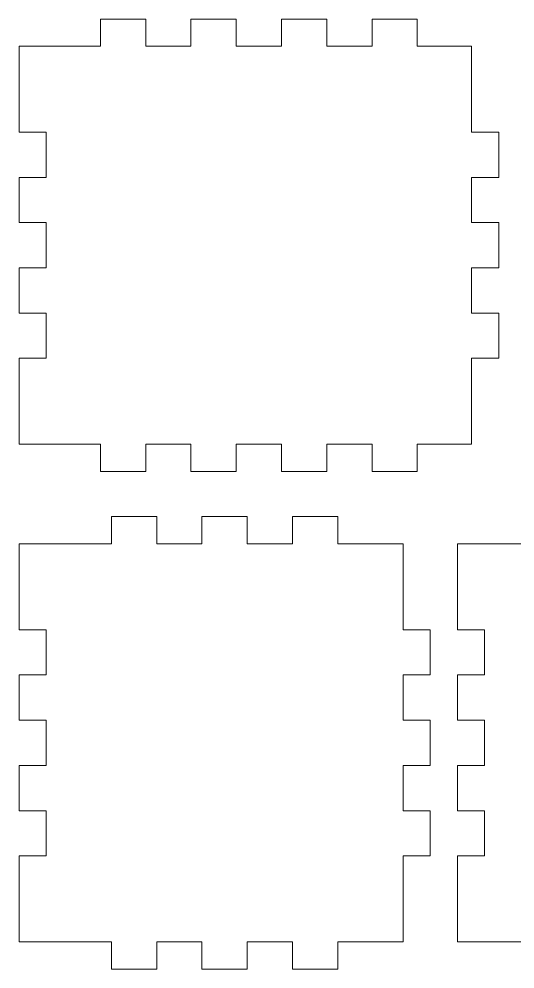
# Model space of a CAD drawing. Header units: centimetres. Extents: x -16 to 372, y -89 to 17.
# Drawn here: x 317.46 to 322.94, y -58.94 to -48.44 of the extents above; entities that cross this region are included whole.
import ezdxf

# ---------------------------------------------------------------- set-up
doc = ezdxf.new("R2010")
doc.units = ezdxf.units.CM
doc.header["$MEASUREMENT"] = 0
doc.layers.add('Capa 1', color=7, linetype='Continuous')

msp = doc.modelspace()

# ---------------------------------------------------------------- linework, layer by layer
at = {"layer": 'Capa 1', "color": 5, "lineweight": 9}
for points, knots in [([(317.46413, -53.14233), (317.46413, -53.14233), (318.11413, -53.14233), (318.11413, -53.14233), (318.11413, -53.14233), (318.11413, -53.14233), (318.36413, -53.14233), (318.36413, -53.14233), (318.36413, -53.14233), (318.36413, -53.14233), (318.36413, -53.44233), (318.36413, -53.44233), (318.36413, -53.44233), (318.36413, -53.44233), (318.86413, -53.44233), (318.86413, -53.44233), (318.86413, -53.44233), (318.86413, -53.44233), (318.86413, -53.14233), (318.86413, -53.14233), (318.86413, -53.14233), (318.86413, -53.14233), (319.11413, -53.14233), (319.11413, -53.14233), (319.11413, -53.14233), (319.11413, -53.14233), (319.36413, -53.14233), (319.36413, -53.14233), (319.36413, -53.14233), (319.36413, -53.14233), (319.36413, -53.44233), (319.36413, -53.44233), (319.36413, -53.44233), (319.36413, -53.44233), (319.86413, -53.44233), (319.86413, -53.44233), (319.86413, -53.44233), (319.86413, -53.44233), (319.86413, -53.14233), (319.86413, -53.14233), (319.86413, -53.14233), (319.86413, -53.14233), (320.11413, -53.14233), (320.11413, -53.14233), (320.11413, -53.14233), (320.11413, -53.14233), (320.36413, -53.14233), (320.36413, -53.14233), (320.36413, -53.14233), (320.36413, -53.14233), (320.36413, -53.44233), (320.36413, -53.44233), (320.36413, -53.44233), (320.36413, -53.44233), (320.86413, -53.44233), (320.86413, -53.44233), (320.86413, -53.44233), (320.86413, -53.44233), (320.86413, -53.14233), (320.86413, -53.14233), (320.86413, -53.14233), (320.86413, -53.14233), (321.11413, -53.14233), (321.11413, -53.14233), (321.11413, -53.14233), (321.11413, -53.14233), (321.36413, -53.14233), (321.36413, -53.14233), (321.36413, -53.14233), (321.36413, -53.14233), (321.36413, -53.44233), (321.36413, -53.44233), (321.36413, -53.44233), (321.36413, -53.44233), (321.86413, -53.44233), (321.86413, -53.44233), (321.86413, -53.44233), (321.86413, -53.44233), (321.86413, -53.14233), (321.86413, -53.14233), (321.86413, -53.14233), (321.86413, -53.14233), (322.11413, -53.14233), (322.11413, -53.14233), (322.11413, -53.14233), (322.11413, -53.14233), (322.46413, -53.14233), (322.46413, -53.14233), (322.46413, -53.14233), (322.46413, -53.14233), (322.46413, -52.44233), (322.46413, -52.44233), (322.46413, -52.44233), (322.46413, -52.44233), (322.46413, -52.19233), (322.46413, -52.19233), (322.46413, -52.19233), (322.46413, -52.19233), (322.76413, -52.19233), (322.76413, -52.19233), (322.76413, -52.19233), (322.76413, -52.19233), (322.76413, -51.69233), (322.76413, -51.69233), (322.76413, -51.69233), (322.76413, -51.69233), (322.46413, -51.69233), (322.46413, -51.69233), (322.46413, -51.69233), (322.46413, -51.69233), (322.46413, -51.44233), (322.46413, -51.44233), (322.46413, -51.44233), (322.46413, -51.44233), (322.46413, -51.19233), (322.46413, -51.19233), (322.46413, -51.19233), (322.46413, -51.19233), (322.76413, -51.19233), (322.76413, -51.19233), (322.76413, -51.19233), (322.76413, -51.19233), (322.76413, -50.69233), (322.76413, -50.69233), (322.76413, -50.69233), (322.76413, -50.69233), (322.46413, -50.69233), (322.46413, -50.69233), (322.46413, -50.69233), (322.46413, -50.69233), (322.46413, -50.44233), (322.46413, -50.44233), (322.46413, -50.44233), (322.46413, -50.44233), (322.46413, -50.19233), (322.46413, -50.19233), (322.46413, -50.19233), (322.46413, -50.19233), (322.76413, -50.19233), (322.76413, -50.19233), (322.76413, -50.19233), (322.76413, -50.19233), (322.76413, -49.69233), (322.76413, -49.69233), (322.76413, -49.69233), (322.76413, -49.69233), (322.46413, -49.69233), (322.46413, -49.69233), (322.46413, -49.69233), (322.46413, -49.69233), (322.46413, -49.44233), (322.46413, -49.44233), (322.46413, -49.44233), (322.46413, -49.44233), (322.46413, -48.74233), (322.46413, -48.74233), (322.46413, -48.74233), (322.46413, -48.74233), (322.11413, -48.74233), (322.11413, -48.74233), (322.11413, -48.74233), (322.11413, -48.74233), (321.86413, -48.74233), (321.86413, -48.74233), (321.86413, -48.74233), (321.86413, -48.74233), (321.86413, -48.44233), (321.86413, -48.44233), (321.86413, -48.44233), (321.86413, -48.44233), (321.36413, -48.44233), (321.36413, -48.44233), (321.36413, -48.44233), (321.36413, -48.44233), (321.36413, -48.74233), (321.36413, -48.74233), (321.36413, -48.74233), (321.36413, -48.74233), (321.11413, -48.74233), (321.11413, -48.74233), (321.11413, -48.74233), (321.11413, -48.74233), (320.86413, -48.74233), (320.86413, -48.74233), (320.86413, -48.74233), (320.86413, -48.74233), (320.86413, -48.44233), (320.86413, -48.44233), (320.86413, -48.44233), (320.86413, -48.44233), (320.36413, -48.44233), (320.36413, -48.44233), (320.36413, -48.44233), (320.36413, -48.44233), (320.36413, -48.74233), (320.36413, -48.74233), (320.36413, -48.74233), (320.36413, -48.74233), (320.11413, -48.74233), (320.11413, -48.74233), (320.11413, -48.74233), (320.11413, -48.74233), (319.86413, -48.74233), (319.86413, -48.74233), (319.86413, -48.74233), (319.86413, -48.74233), (319.86413, -48.44233), (319.86413, -48.44233), (319.86413, -48.44233), (319.86413, -48.44233), (319.36413, -48.44233), (319.36413, -48.44233), (319.36413, -48.44233), (319.36413, -48.44233), (319.36413, -48.74233), (319.36413, -48.74233), (319.36413, -48.74233), (319.36413, -48.74233), (319.11413, -48.74233), (319.11413, -48.74233), (319.11413, -48.74233), (319.11413, -48.74233), (318.86413, -48.74233), (318.86413, -48.74233), (318.86413, -48.74233), (318.86413, -48.74233), (318.86413, -48.44233), (318.86413, -48.44233), (318.86413, -48.44233), (318.86413, -48.44233), (318.36413, -48.44233), (318.36413, -48.44233), (318.36413, -48.44233), (318.36413, -48.44233), (318.36413, -48.74233), (318.36413, -48.74233), (318.36413, -48.74233), (318.36413, -48.74233), (318.11413, -48.74233), (318.11413, -48.74233), (318.11413, -48.74233), (318.11413, -48.74233), (317.46413, -48.74233), (317.46413, -48.74233), (317.46413, -48.74233), (317.46413, -48.74233), (317.46413, -49.44233), (317.46413, -49.44233), (317.46413, -49.44233), (317.46413, -49.44233), (317.46413, -49.69233), (317.46413, -49.69233), (317.46413, -49.69233), (317.46413, -49.69233), (317.76413, -49.69233), (317.76413, -49.69233), (317.76413, -49.69233), (317.76413, -49.69233), (317.76413, -50.19233), (317.76413, -50.19233), (317.76413, -50.19233), (317.76413, -50.19233), (317.46413, -50.19233), (317.46413, -50.19233), (317.46413, -50.19233), (317.46413, -50.19233), (317.46413, -50.44233), (317.46413, -50.44233), (317.46413, -50.44233), (317.46413, -50.44233), (317.46413, -50.69233), (317.46413, -50.69233), (317.46413, -50.69233), (317.46413, -50.69233), (317.76413, -50.69233), (317.76413, -50.69233), (317.76413, -50.69233), (317.76413, -50.69233), (317.76413, -51.19233), (317.76413, -51.19233), (317.76413, -51.19233), (317.76413, -51.19233), (317.46413, -51.19233), (317.46413, -51.19233), (317.46413, -51.19233), (317.46413, -51.19233), (317.46413, -51.44233), (317.46413, -51.44233), (317.46413, -51.44233), (317.46413, -51.44233), (317.46413, -51.69233), (317.46413, -51.69233), (317.46413, -51.69233), (317.46413, -51.69233), (317.76413, -51.69233), (317.76413, -51.69233), (317.76413, -51.69233), (317.76413, -51.69233), (317.76413, -52.19233), (317.76413, -52.19233), (317.76413, -52.19233), (317.76413, -52.19233), (317.46413, -52.19233), (317.46413, -52.19233), (317.46413, -52.19233), (317.46413, -52.19233), (317.46413, -52.44233), (317.46413, -52.44233), (317.46413, -52.44233), (317.46413, -52.44233), (317.46413, -53.14233), (317.46413, -53.14233)], [0, 0, 0, 0, 0.01265823, 0.01265823, 0.01265823, 0.01265823, 0.02531646, 0.02531646, 0.02531646, 0.02531646, 0.03797468, 0.03797468, 0.03797468, 0.03797468, 0.05063291, 0.05063291, 0.05063291, 0.05063291, 0.06329114, 0.06329114, 0.06329114, 0.06329114, 0.07594937, 0.07594937, 0.07594937, 0.07594937, 0.08860759, 0.08860759, 0.08860759, 0.08860759, 0.10126582, 0.10126582, 0.10126582, 0.10126582, 0.11392405, 0.11392405, 0.11392405, 0.11392405, 0.12658228, 0.12658228, 0.12658228, 0.12658228, 0.13924051, 0.13924051, 0.13924051, 0.13924051, 0.15189873, 0.15189873, 0.15189873, 0.15189873, 0.16455696, 0.16455696, 0.16455696, 0.16455696, 0.17721519, 0.17721519, 0.17721519, 0.17721519, 0.18987342, 0.18987342, 0.18987342, 0.18987342, 0.20253165, 0.20253165, 0.20253165, 0.20253165, 0.21518987, 0.21518987, 0.21518987, 0.21518987, 0.2278481, 0.2278481, 0.2278481, 0.2278481, 0.24050633, 0.24050633, 0.24050633, 0.24050633, 0.25316456, 0.25316456, 0.25316456, 0.25316456, 0.26582278, 0.26582278, 0.26582278, 0.26582278, 0.27848101, 0.27848101, 0.27848101, 0.27848101, 0.29113924, 0.29113924, 0.29113924, 0.29113924, 0.30379747, 0.30379747, 0.30379747, 0.30379747, 0.3164557, 0.3164557, 0.3164557, 0.3164557, 0.32911392, 0.32911392, 0.32911392, 0.32911392, 0.34177215, 0.34177215, 0.34177215, 0.34177215, 0.35443038, 0.35443038, 0.35443038, 0.35443038, 0.36708861, 0.36708861, 0.36708861, 0.36708861, 0.37974684, 0.37974684, 0.37974684, 0.37974684, 0.39240506, 0.39240506, 0.39240506, 0.39240506, 0.40506329, 0.40506329, 0.40506329, 0.40506329, 0.41772152, 0.41772152, 0.41772152, 0.41772152, 0.43037975, 0.43037975, 0.43037975, 0.43037975, 0.44303797, 0.44303797, 0.44303797, 0.44303797, 0.4556962, 0.4556962, 0.4556962, 0.4556962, 0.46835443, 0.46835443, 0.46835443, 0.46835443, 0.48101266, 0.48101266, 0.48101266, 0.48101266, 0.49367089, 0.49367089, 0.49367089, 0.49367089, 0.50632911, 0.50632911, 0.50632911, 0.50632911, 0.51898734, 0.51898734, 0.51898734, 0.51898734, 0.53164557, 0.53164557, 0.53164557, 0.53164557, 0.5443038, 0.5443038, 0.5443038, 0.5443038, 0.55696203, 0.55696203, 0.55696203, 0.55696203, 0.56962025, 0.56962025, 0.56962025, 0.56962025, 0.58227848, 0.58227848, 0.58227848, 0.58227848, 0.59493671, 0.59493671, 0.59493671, 0.59493671, 0.60759494, 0.60759494, 0.60759494, 0.60759494, 0.62025316, 0.62025316, 0.62025316, 0.62025316, 0.63291139, 0.63291139, 0.63291139, 0.63291139, 0.64556962, 0.64556962, 0.64556962, 0.64556962, 0.65822785, 0.65822785, 0.65822785, 0.65822785, 0.67088608, 0.67088608, 0.67088608, 0.67088608, 0.6835443, 0.6835443, 0.6835443, 0.6835443, 0.69620253, 0.69620253, 0.69620253, 0.69620253, 0.70886076, 0.70886076, 0.70886076, 0.70886076, 0.72151899, 0.72151899, 0.72151899, 0.72151899, 0.73417722, 0.73417722, 0.73417722, 0.73417722, 0.74683544, 0.74683544, 0.74683544, 0.74683544, 0.75949367, 0.75949367, 0.75949367, 0.75949367, 0.7721519, 0.7721519, 0.7721519, 0.7721519, 0.78481013, 0.78481013, 0.78481013, 0.78481013, 0.79746835, 0.79746835, 0.79746835, 0.79746835, 0.81012658, 0.81012658, 0.81012658, 0.81012658, 0.82278481, 0.82278481, 0.82278481, 0.82278481, 0.83544304, 0.83544304, 0.83544304, 0.83544304, 0.84810127, 0.84810127, 0.84810127, 0.84810127, 0.86075949, 0.86075949, 0.86075949, 0.86075949, 0.87341772, 0.87341772, 0.87341772, 0.87341772, 0.88607595, 0.88607595, 0.88607595, 0.88607595, 0.89873418, 0.89873418, 0.89873418, 0.89873418, 0.91139241, 0.91139241, 0.91139241, 0.91139241, 0.92405063, 0.92405063, 0.92405063, 0.92405063, 0.93670886, 0.93670886, 0.93670886, 0.93670886, 0.94936709, 0.94936709, 0.94936709, 0.94936709, 0.96202532, 0.96202532, 0.96202532, 0.96202532, 0.97468354, 0.97468354, 0.97468354, 0.97468354, 1, 1, 1, 1]), ([(317.46413, -58.64233), (317.46413, -58.64233), (318.23545, -58.64233), (318.23545, -58.64233), (318.23545, -58.64233), (318.23545, -58.64233), (318.48545, -58.64233), (318.48545, -58.64233), (318.48545, -58.64233), (318.48545, -58.64233), (318.48545, -58.94233), (318.48545, -58.94233), (318.48545, -58.94233), (318.48545, -58.94233), (318.98545, -58.94233), (318.98545, -58.94233), (318.98545, -58.94233), (318.98545, -58.94233), (318.98545, -58.64233), (318.98545, -58.64233), (318.98545, -58.64233), (318.98545, -58.64233), (319.23545, -58.64233), (319.23545, -58.64233), (319.23545, -58.64233), (319.23545, -58.64233), (319.48545, -58.64233), (319.48545, -58.64233), (319.48545, -58.64233), (319.48545, -58.64233), (319.48545, -58.94233), (319.48545, -58.94233), (319.48545, -58.94233), (319.48545, -58.94233), (319.98545, -58.94233), (319.98545, -58.94233), (319.98545, -58.94233), (319.98545, -58.94233), (319.98545, -58.64233), (319.98545, -58.64233), (319.98545, -58.64233), (319.98545, -58.64233), (320.23545, -58.64233), (320.23545, -58.64233), (320.23545, -58.64233), (320.23545, -58.64233), (320.48545, -58.64233), (320.48545, -58.64233), (320.48545, -58.64233), (320.48545, -58.64233), (320.48545, -58.94233), (320.48545, -58.94233), (320.48545, -58.94233), (320.48545, -58.94233), (320.98545, -58.94233), (320.98545, -58.94233), (320.98545, -58.94233), (320.98545, -58.94233), (320.98545, -58.64233), (320.98545, -58.64233), (320.98545, -58.64233), (320.98545, -58.64233), (321.23545, -58.64233), (321.23545, -58.64233), (321.23545, -58.64233), (321.23545, -58.64233), (321.70677, -58.64233), (321.70677, -58.64233), (321.70677, -58.64233), (321.70677, -58.64233), (321.70677, -57.94233), (321.70677, -57.94233), (321.70677, -57.94233), (321.70677, -57.94233), (321.70677, -57.69233), (321.70677, -57.69233), (321.70677, -57.69233), (321.70677, -57.69233), (322.00677, -57.69233), (322.00677, -57.69233), (322.00677, -57.69233), (322.00677, -57.69233), (322.00677, -57.19233), (322.00677, -57.19233), (322.00677, -57.19233), (322.00677, -57.19233), (321.70677, -57.19233), (321.70677, -57.19233), (321.70677, -57.19233), (321.70677, -57.19233), (321.70677, -56.94233), (321.70677, -56.94233), (321.70677, -56.94233), (321.70677, -56.94233), (321.70677, -56.69233), (321.70677, -56.69233), (321.70677, -56.69233), (321.70677, -56.69233), (322.00677, -56.69233), (322.00677, -56.69233), (322.00677, -56.69233), (322.00677, -56.69233), (322.00677, -56.19233), (322.00677, -56.19233), (322.00677, -56.19233), (322.00677, -56.19233), (321.70677, -56.19233), (321.70677, -56.19233), (321.70677, -56.19233), (321.70677, -56.19233), (321.70677, -55.94233), (321.70677, -55.94233), (321.70677, -55.94233), (321.70677, -55.94233), (321.70677, -55.69233), (321.70677, -55.69233), (321.70677, -55.69233), (321.70677, -55.69233), (322.00677, -55.69233), (322.00677, -55.69233), (322.00677, -55.69233), (322.00677, -55.69233), (322.00677, -55.19233), (322.00677, -55.19233), (322.00677, -55.19233), (322.00677, -55.19233), (321.70677, -55.19233), (321.70677, -55.19233), (321.70677, -55.19233), (321.70677, -55.19233), (321.70677, -54.94233), (321.70677, -54.94233), (321.70677, -54.94233), (321.70677, -54.94233), (321.70677, -54.24233), (321.70677, -54.24233), (321.70677, -54.24233), (321.70677, -54.24233), (321.23545, -54.24233), (321.23545, -54.24233), (321.23545, -54.24233), (321.23545, -54.24233), (320.98545, -54.24233), (320.98545, -54.24233), (320.98545, -54.24233), (320.98545, -54.24233), (320.98545, -53.94233), (320.98545, -53.94233), (320.98545, -53.94233), (320.98545, -53.94233), (320.48545, -53.94233), (320.48545, -53.94233), (320.48545, -53.94233), (320.48545, -53.94233), (320.48545, -54.24233), (320.48545, -54.24233), (320.48545, -54.24233), (320.48545, -54.24233), (320.23545, -54.24233), (320.23545, -54.24233), (320.23545, -54.24233), (320.23545, -54.24233), (319.98545, -54.24233), (319.98545, -54.24233), (319.98545, -54.24233), (319.98545, -54.24233), (319.98545, -53.94233), (319.98545, -53.94233), (319.98545, -53.94233), (319.98545, -53.94233), (319.48545, -53.94233), (319.48545, -53.94233), (319.48545, -53.94233), (319.48545, -53.94233), (319.48545, -54.24233), (319.48545, -54.24233), (319.48545, -54.24233), (319.48545, -54.24233), (319.23545, -54.24233), (319.23545, -54.24233), (319.23545, -54.24233), (319.23545, -54.24233), (318.98545, -54.24233), (318.98545, -54.24233), (318.98545, -54.24233), (318.98545, -54.24233), (318.98545, -53.94233), (318.98545, -53.94233), (318.98545, -53.94233), (318.98545, -53.94233), (318.48545, -53.94233), (318.48545, -53.94233), (318.48545, -53.94233), (318.48545, -53.94233), (318.48545, -54.24233), (318.48545, -54.24233), (318.48545, -54.24233), (318.48545, -54.24233), (318.23545, -54.24233), (318.23545, -54.24233), (318.23545, -54.24233), (318.23545, -54.24233), (317.46413, -54.24233), (317.46413, -54.24233), (317.46413, -54.24233), (317.46413, -54.24233), (317.46413, -54.94233), (317.46413, -54.94233), (317.46413, -54.94233), (317.46413, -54.94233), (317.46413, -55.19233), (317.46413, -55.19233), (317.46413, -55.19233), (317.46413, -55.19233), (317.76413, -55.19233), (317.76413, -55.19233), (317.76413, -55.19233), (317.76413, -55.19233), (317.76413, -55.69233), (317.76413, -55.69233), (317.76413, -55.69233), (317.76413, -55.69233), (317.46413, -55.69233), (317.46413, -55.69233), (317.46413, -55.69233), (317.46413, -55.69233), (317.46413, -55.94233), (317.46413, -55.94233), (317.46413, -55.94233), (317.46413, -55.94233), (317.46413, -56.19233), (317.46413, -56.19233), (317.46413, -56.19233), (317.46413, -56.19233), (317.76413, -56.19233), (317.76413, -56.19233), (317.76413, -56.19233), (317.76413, -56.19233), (317.76413, -56.69233), (317.76413, -56.69233), (317.76413, -56.69233), (317.76413, -56.69233), (317.46413, -56.69233), (317.46413, -56.69233), (317.46413, -56.69233), (317.46413, -56.69233), (317.46413, -56.94233), (317.46413, -56.94233), (317.46413, -56.94233), (317.46413, -56.94233), (317.46413, -57.19233), (317.46413, -57.19233), (317.46413, -57.19233), (317.46413, -57.19233), (317.76413, -57.19233), (317.76413, -57.19233), (317.76413, -57.19233), (317.76413, -57.19233), (317.76413, -57.69233), (317.76413, -57.69233), (317.76413, -57.69233), (317.76413, -57.69233), (317.46413, -57.69233), (317.46413, -57.69233), (317.46413, -57.69233), (317.46413, -57.69233), (317.46413, -57.94233), (317.46413, -57.94233), (317.46413, -57.94233), (317.46413, -57.94233), (317.46413, -58.64233), (317.46413, -58.64233)], [0, 0, 0, 0, 0.01449275, 0.01449275, 0.01449275, 0.01449275, 0.02898551, 0.02898551, 0.02898551, 0.02898551, 0.04347826, 0.04347826, 0.04347826, 0.04347826, 0.05797101, 0.05797101, 0.05797101, 0.05797101, 0.07246377, 0.07246377, 0.07246377, 0.07246377, 0.08695652, 0.08695652, 0.08695652, 0.08695652, 0.10144928, 0.10144928, 0.10144928, 0.10144928, 0.11594203, 0.11594203, 0.11594203, 0.11594203, 0.13043478, 0.13043478, 0.13043478, 0.13043478, 0.14492754, 0.14492754, 0.14492754, 0.14492754, 0.15942029, 0.15942029, 0.15942029, 0.15942029, 0.17391304, 0.17391304, 0.17391304, 0.17391304, 0.1884058, 0.1884058, 0.1884058, 0.1884058, 0.20289855, 0.20289855, 0.20289855, 0.20289855, 0.2173913, 0.2173913, 0.2173913, 0.2173913, 0.23188406, 0.23188406, 0.23188406, 0.23188406, 0.24637681, 0.24637681, 0.24637681, 0.24637681, 0.26086957, 0.26086957, 0.26086957, 0.26086957, 0.27536232, 0.27536232, 0.27536232, 0.27536232, 0.28985507, 0.28985507, 0.28985507, 0.28985507, 0.30434783, 0.30434783, 0.30434783, 0.30434783, 0.31884058, 0.31884058, 0.31884058, 0.31884058, 0.33333333, 0.33333333, 0.33333333, 0.33333333, 0.34782609, 0.34782609, 0.34782609, 0.34782609, 0.36231884, 0.36231884, 0.36231884, 0.36231884, 0.37681159, 0.37681159, 0.37681159, 0.37681159, 0.39130435, 0.39130435, 0.39130435, 0.39130435, 0.4057971, 0.4057971, 0.4057971, 0.4057971, 0.42028986, 0.42028986, 0.42028986, 0.42028986, 0.43478261, 0.43478261, 0.43478261, 0.43478261, 0.44927536, 0.44927536, 0.44927536, 0.44927536, 0.46376812, 0.46376812, 0.46376812, 0.46376812, 0.47826087, 0.47826087, 0.47826087, 0.47826087, 0.49275362, 0.49275362, 0.49275362, 0.49275362, 0.50724638, 0.50724638, 0.50724638, 0.50724638, 0.52173913, 0.52173913, 0.52173913, 0.52173913, 0.53623188, 0.53623188, 0.53623188, 0.53623188, 0.55072464, 0.55072464, 0.55072464, 0.55072464, 0.56521739, 0.56521739, 0.56521739, 0.56521739, 0.57971014, 0.57971014, 0.57971014, 0.57971014, 0.5942029, 0.5942029, 0.5942029, 0.5942029, 0.60869565, 0.60869565, 0.60869565, 0.60869565, 0.62318841, 0.62318841, 0.62318841, 0.62318841, 0.63768116, 0.63768116, 0.63768116, 0.63768116, 0.65217391, 0.65217391, 0.65217391, 0.65217391, 0.66666667, 0.66666667, 0.66666667, 0.66666667, 0.68115942, 0.68115942, 0.68115942, 0.68115942, 0.69565217, 0.69565217, 0.69565217, 0.69565217, 0.71014493, 0.71014493, 0.71014493, 0.71014493, 0.72463768, 0.72463768, 0.72463768, 0.72463768, 0.73913043, 0.73913043, 0.73913043, 0.73913043, 0.75362319, 0.75362319, 0.75362319, 0.75362319, 0.76811594, 0.76811594, 0.76811594, 0.76811594, 0.7826087, 0.7826087, 0.7826087, 0.7826087, 0.79710145, 0.79710145, 0.79710145, 0.79710145, 0.8115942, 0.8115942, 0.8115942, 0.8115942, 0.82608696, 0.82608696, 0.82608696, 0.82608696, 0.84057971, 0.84057971, 0.84057971, 0.84057971, 0.85507246, 0.85507246, 0.85507246, 0.85507246, 0.86956522, 0.86956522, 0.86956522, 0.86956522, 0.88405797, 0.88405797, 0.88405797, 0.88405797, 0.89855072, 0.89855072, 0.89855072, 0.89855072, 0.91304348, 0.91304348, 0.91304348, 0.91304348, 0.92753623, 0.92753623, 0.92753623, 0.92753623, 0.94202899, 0.94202899, 0.94202899, 0.94202899, 0.95652174, 0.95652174, 0.95652174, 0.95652174, 0.97101449, 0.97101449, 0.97101449, 0.97101449, 1, 1, 1, 1]), ([(322.30677, -58.64233), (322.30677, -58.64233), (322.95677, -58.64233), (322.95677, -58.64233), (322.95677, -58.64233), (322.95677, -58.64233), (323.20677, -58.64233), (323.20677, -58.64233), (323.20677, -58.64233), (323.20677, -58.64233), (323.20677, -58.94233), (323.20677, -58.94233), (323.20677, -58.94233), (323.20677, -58.94233), (323.70677, -58.94233), (323.70677, -58.94233), (323.70677, -58.94233), (323.70677, -58.94233), (323.70677, -58.64233), (323.70677, -58.64233), (323.70677, -58.64233), (323.70677, -58.64233), (323.95677, -58.64233), (323.95677, -58.64233), (323.95677, -58.64233), (323.95677, -58.64233), (324.20677, -58.64233), (324.20677, -58.64233), (324.20677, -58.64233), (324.20677, -58.64233), (324.20677, -58.94233), (324.20677, -58.94233), (324.20677, -58.94233), (324.20677, -58.94233), (324.70677, -58.94233), (324.70677, -58.94233), (324.70677, -58.94233), (324.70677, -58.94233), (324.70677, -58.64233), (324.70677, -58.64233), (324.70677, -58.64233), (324.70677, -58.64233), (324.95677, -58.64233), (324.95677, -58.64233), (324.95677, -58.64233), (324.95677, -58.64233), (325.20677, -58.64233), (325.20677, -58.64233), (325.20677, -58.64233), (325.20677, -58.64233), (325.20677, -58.94233), (325.20677, -58.94233), (325.20677, -58.94233), (325.20677, -58.94233), (325.70677, -58.94233), (325.70677, -58.94233), (325.70677, -58.94233), (325.70677, -58.94233), (325.70677, -58.64233), (325.70677, -58.64233), (325.70677, -58.64233), (325.70677, -58.64233), (325.95677, -58.64233), (325.95677, -58.64233), (325.95677, -58.64233), (325.95677, -58.64233), (326.20677, -58.64233), (326.20677, -58.64233), (326.20677, -58.64233), (326.20677, -58.64233), (326.20677, -58.94233), (326.20677, -58.94233), (326.20677, -58.94233), (326.20677, -58.94233), (326.70677, -58.94233), (326.70677, -58.94233), (326.70677, -58.94233), (326.70677, -58.94233), (326.70677, -58.64233), (326.70677, -58.64233), (326.70677, -58.64233), (326.70677, -58.64233), (326.95677, -58.64233), (326.95677, -58.64233), (326.95677, -58.64233), (326.95677, -58.64233), (327.30677, -58.64233), (327.30677, -58.64233), (327.30677, -58.64233), (327.30677, -58.64233), (327.30677, -57.94233), (327.30677, -57.94233), (327.30677, -57.94233), (327.30677, -57.94233), (327.30677, -57.69233), (327.30677, -57.69233), (327.30677, -57.69233), (327.30677, -57.69233), (327.60677, -57.69233), (327.60677, -57.69233), (327.60677, -57.69233), (327.60677, -57.69233), (327.60677, -57.19233), (327.60677, -57.19233), (327.60677, -57.19233), (327.60677, -57.19233), (327.30677, -57.19233), (327.30677, -57.19233), (327.30677, -57.19233), (327.30677, -57.19233), (327.30677, -56.94233), (327.30677, -56.94233), (327.30677, -56.94233), (327.30677, -56.94233), (327.30677, -56.69233), (327.30677, -56.69233), (327.30677, -56.69233), (327.30677, -56.69233), (327.60677, -56.69233), (327.60677, -56.69233), (327.60677, -56.69233), (327.60677, -56.69233), (327.60677, -56.19233), (327.60677, -56.19233), (327.60677, -56.19233), (327.60677, -56.19233), (327.30677, -56.19233), (327.30677, -56.19233), (327.30677, -56.19233), (327.30677, -56.19233), (327.30677, -55.94233), (327.30677, -55.94233), (327.30677, -55.94233), (327.30677, -55.94233), (327.30677, -55.69233), (327.30677, -55.69233), (327.30677, -55.69233), (327.30677, -55.69233), (327.60677, -55.69233), (327.60677, -55.69233), (327.60677, -55.69233), (327.60677, -55.69233), (327.60677, -55.19233), (327.60677, -55.19233), (327.60677, -55.19233), (327.60677, -55.19233), (327.30677, -55.19233), (327.30677, -55.19233), (327.30677, -55.19233), (327.30677, -55.19233), (327.30677, -54.94233), (327.30677, -54.94233), (327.30677, -54.94233), (327.30677, -54.94233), (327.30677, -54.24233), (327.30677, -54.24233), (327.30677, -54.24233), (327.30677, -54.24233), (326.95677, -54.24233), (326.95677, -54.24233), (326.95677, -54.24233), (326.95677, -54.24233), (326.70677, -54.24233), (326.70677, -54.24233), (326.70677, -54.24233), (326.70677, -54.24233), (326.70677, -53.94233), (326.70677, -53.94233), (326.70677, -53.94233), (326.70677, -53.94233), (326.20677, -53.94233), (326.20677, -53.94233), (326.20677, -53.94233), (326.20677, -53.94233), (326.20677, -54.24233), (326.20677, -54.24233), (326.20677, -54.24233), (326.20677, -54.24233), (325.95677, -54.24233), (325.95677, -54.24233), (325.95677, -54.24233), (325.95677, -54.24233), (325.70677, -54.24233), (325.70677, -54.24233), (325.70677, -54.24233), (325.70677, -54.24233), (325.70677, -53.94233), (325.70677, -53.94233), (325.70677, -53.94233), (325.70677, -53.94233), (325.20677, -53.94233), (325.20677, -53.94233), (325.20677, -53.94233), (325.20677, -53.94233), (325.20677, -54.24233), (325.20677, -54.24233), (325.20677, -54.24233), (325.20677, -54.24233), (324.95677, -54.24233), (324.95677, -54.24233), (324.95677, -54.24233), (324.95677, -54.24233), (324.70677, -54.24233), (324.70677, -54.24233), (324.70677, -54.24233), (324.70677, -54.24233), (324.70677, -53.94233), (324.70677, -53.94233), (324.70677, -53.94233), (324.70677, -53.94233), (324.20677, -53.94233), (324.20677, -53.94233), (324.20677, -53.94233), (324.20677, -53.94233), (324.20677, -54.24233), (324.20677, -54.24233), (324.20677, -54.24233), (324.20677, -54.24233), (323.95677, -54.24233), (323.95677, -54.24233), (323.95677, -54.24233), (323.95677, -54.24233), (323.70677, -54.24233), (323.70677, -54.24233), (323.70677, -54.24233), (323.70677, -54.24233), (323.70677, -53.94233), (323.70677, -53.94233), (323.70677, -53.94233), (323.70677, -53.94233), (323.20677, -53.94233), (323.20677, -53.94233), (323.20677, -53.94233), (323.20677, -53.94233), (323.20677, -54.24233), (323.20677, -54.24233), (323.20677, -54.24233), (323.20677, -54.24233), (322.95677, -54.24233), (322.95677, -54.24233), (322.95677, -54.24233), (322.95677, -54.24233), (322.30677, -54.24233), (322.30677, -54.24233), (322.30677, -54.24233), (322.30677, -54.24233), (322.30677, -54.94233), (322.30677, -54.94233), (322.30677, -54.94233), (322.30677, -54.94233), (322.30677, -55.19233), (322.30677, -55.19233), (322.30677, -55.19233), (322.30677, -55.19233), (322.60677, -55.19233), (322.60677, -55.19233), (322.60677, -55.19233), (322.60677, -55.19233), (322.60677, -55.69233), (322.60677, -55.69233), (322.60677, -55.69233), (322.60677, -55.69233), (322.30677, -55.69233), (322.30677, -55.69233), (322.30677, -55.69233), (322.30677, -55.69233), (322.30677, -55.94233), (322.30677, -55.94233), (322.30677, -55.94233), (322.30677, -55.94233), (322.30677, -56.19233), (322.30677, -56.19233), (322.30677, -56.19233), (322.30677, -56.19233), (322.60677, -56.19233), (322.60677, -56.19233), (322.60677, -56.19233), (322.60677, -56.19233), (322.60677, -56.69233), (322.60677, -56.69233), (322.60677, -56.69233), (322.60677, -56.69233), (322.30677, -56.69233), (322.30677, -56.69233), (322.30677, -56.69233), (322.30677, -56.69233), (322.30677, -56.94233), (322.30677, -56.94233), (322.30677, -56.94233), (322.30677, -56.94233), (322.30677, -57.19233), (322.30677, -57.19233), (322.30677, -57.19233), (322.30677, -57.19233), (322.60677, -57.19233), (322.60677, -57.19233), (322.60677, -57.19233), (322.60677, -57.19233), (322.60677, -57.69233), (322.60677, -57.69233), (322.60677, -57.69233), (322.60677, -57.69233), (322.30677, -57.69233), (322.30677, -57.69233), (322.30677, -57.69233), (322.30677, -57.69233), (322.30677, -57.94233), (322.30677, -57.94233), (322.30677, -57.94233), (322.30677, -57.94233), (322.30677, -58.64233), (322.30677, -58.64233)], [0, 0, 0, 0, 0.01265823, 0.01265823, 0.01265823, 0.01265823, 0.02531646, 0.02531646, 0.02531646, 0.02531646, 0.03797468, 0.03797468, 0.03797468, 0.03797468, 0.05063291, 0.05063291, 0.05063291, 0.05063291, 0.06329114, 0.06329114, 0.06329114, 0.06329114, 0.07594937, 0.07594937, 0.07594937, 0.07594937, 0.08860759, 0.08860759, 0.08860759, 0.08860759, 0.10126582, 0.10126582, 0.10126582, 0.10126582, 0.11392405, 0.11392405, 0.11392405, 0.11392405, 0.12658228, 0.12658228, 0.12658228, 0.12658228, 0.13924051, 0.13924051, 0.13924051, 0.13924051, 0.15189873, 0.15189873, 0.15189873, 0.15189873, 0.16455696, 0.16455696, 0.16455696, 0.16455696, 0.17721519, 0.17721519, 0.17721519, 0.17721519, 0.18987342, 0.18987342, 0.18987342, 0.18987342, 0.20253165, 0.20253165, 0.20253165, 0.20253165, 0.21518987, 0.21518987, 0.21518987, 0.21518987, 0.2278481, 0.2278481, 0.2278481, 0.2278481, 0.24050633, 0.24050633, 0.24050633, 0.24050633, 0.25316456, 0.25316456, 0.25316456, 0.25316456, 0.26582278, 0.26582278, 0.26582278, 0.26582278, 0.27848101, 0.27848101, 0.27848101, 0.27848101, 0.29113924, 0.29113924, 0.29113924, 0.29113924, 0.30379747, 0.30379747, 0.30379747, 0.30379747, 0.3164557, 0.3164557, 0.3164557, 0.3164557, 0.32911392, 0.32911392, 0.32911392, 0.32911392, 0.34177215, 0.34177215, 0.34177215, 0.34177215, 0.35443038, 0.35443038, 0.35443038, 0.35443038, 0.36708861, 0.36708861, 0.36708861, 0.36708861, 0.37974684, 0.37974684, 0.37974684, 0.37974684, 0.39240506, 0.39240506, 0.39240506, 0.39240506, 0.40506329, 0.40506329, 0.40506329, 0.40506329, 0.41772152, 0.41772152, 0.41772152, 0.41772152, 0.43037975, 0.43037975, 0.43037975, 0.43037975, 0.44303797, 0.44303797, 0.44303797, 0.44303797, 0.4556962, 0.4556962, 0.4556962, 0.4556962, 0.46835443, 0.46835443, 0.46835443, 0.46835443, 0.48101266, 0.48101266, 0.48101266, 0.48101266, 0.49367089, 0.49367089, 0.49367089, 0.49367089, 0.50632911, 0.50632911, 0.50632911, 0.50632911, 0.51898734, 0.51898734, 0.51898734, 0.51898734, 0.53164557, 0.53164557, 0.53164557, 0.53164557, 0.5443038, 0.5443038, 0.5443038, 0.5443038, 0.55696203, 0.55696203, 0.55696203, 0.55696203, 0.56962025, 0.56962025, 0.56962025, 0.56962025, 0.58227848, 0.58227848, 0.58227848, 0.58227848, 0.59493671, 0.59493671, 0.59493671, 0.59493671, 0.60759494, 0.60759494, 0.60759494, 0.60759494, 0.62025316, 0.62025316, 0.62025316, 0.62025316, 0.63291139, 0.63291139, 0.63291139, 0.63291139, 0.64556962, 0.64556962, 0.64556962, 0.64556962, 0.65822785, 0.65822785, 0.65822785, 0.65822785, 0.67088608, 0.67088608, 0.67088608, 0.67088608, 0.6835443, 0.6835443, 0.6835443, 0.6835443, 0.69620253, 0.69620253, 0.69620253, 0.69620253, 0.70886076, 0.70886076, 0.70886076, 0.70886076, 0.72151899, 0.72151899, 0.72151899, 0.72151899, 0.73417722, 0.73417722, 0.73417722, 0.73417722, 0.74683544, 0.74683544, 0.74683544, 0.74683544, 0.75949367, 0.75949367, 0.75949367, 0.75949367, 0.7721519, 0.7721519, 0.7721519, 0.7721519, 0.78481013, 0.78481013, 0.78481013, 0.78481013, 0.79746835, 0.79746835, 0.79746835, 0.79746835, 0.81012658, 0.81012658, 0.81012658, 0.81012658, 0.82278481, 0.82278481, 0.82278481, 0.82278481, 0.83544304, 0.83544304, 0.83544304, 0.83544304, 0.84810127, 0.84810127, 0.84810127, 0.84810127, 0.86075949, 0.86075949, 0.86075949, 0.86075949, 0.87341772, 0.87341772, 0.87341772, 0.87341772, 0.88607595, 0.88607595, 0.88607595, 0.88607595, 0.89873418, 0.89873418, 0.89873418, 0.89873418, 0.91139241, 0.91139241, 0.91139241, 0.91139241, 0.92405063, 0.92405063, 0.92405063, 0.92405063, 0.93670886, 0.93670886, 0.93670886, 0.93670886, 0.94936709, 0.94936709, 0.94936709, 0.94936709, 0.96202532, 0.96202532, 0.96202532, 0.96202532, 0.97468354, 0.97468354, 0.97468354, 0.97468354, 1, 1, 1, 1])]:
    msp.add_open_spline(points, degree=3, knots=knots, dxfattribs=at)

doc.saveas('drawing.dxf')
